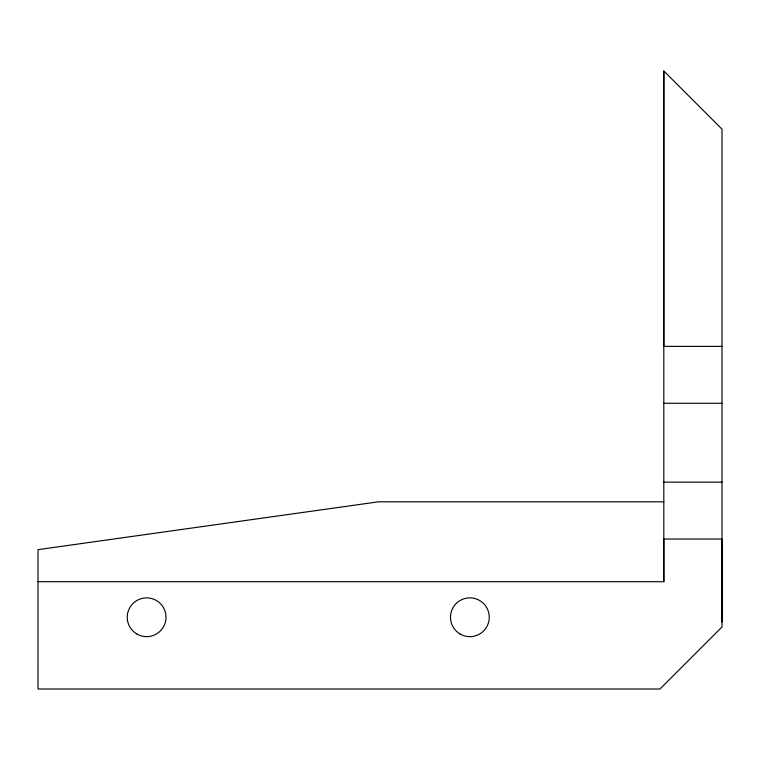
<?xml version="1.0" encoding="UTF-8"?>
<svg xmlns="http://www.w3.org/2000/svg" width="760" height="760" viewBox="0 0 760 760"><rect width="100%" height="100%" fill="white"/><g stroke="black" fill="none" stroke-linecap="round" stroke-linejoin="round"><path stroke-width="1.14" d="M663.812 501.8L378.546 501.8L38.019 549.651L38 689.016L659.936 689.016L722 626.952L722 129.162L663.812 70.984L663.812 346.38L722 346.38M38 581.704L663.812 581.704L663.812 539.03L722 539.03L722 622.06M663.812 403.275L722 403.275M663.812 482.144L722 482.144M663.812 70.984L663.812 581.704M136.933 634.058A19.399 19.399 0 0 0 166.022 617.262A19.399 19.399 0 0 0 136.933 600.466A19.399 19.399 0 0 0 136.933 634.058M460.17 634.058A19.399 19.399 0 0 0 489.269 617.262A19.399 19.399 0 0 0 460.17 600.466A19.399 19.399 0 0 0 460.17 634.058"/></g></svg>
